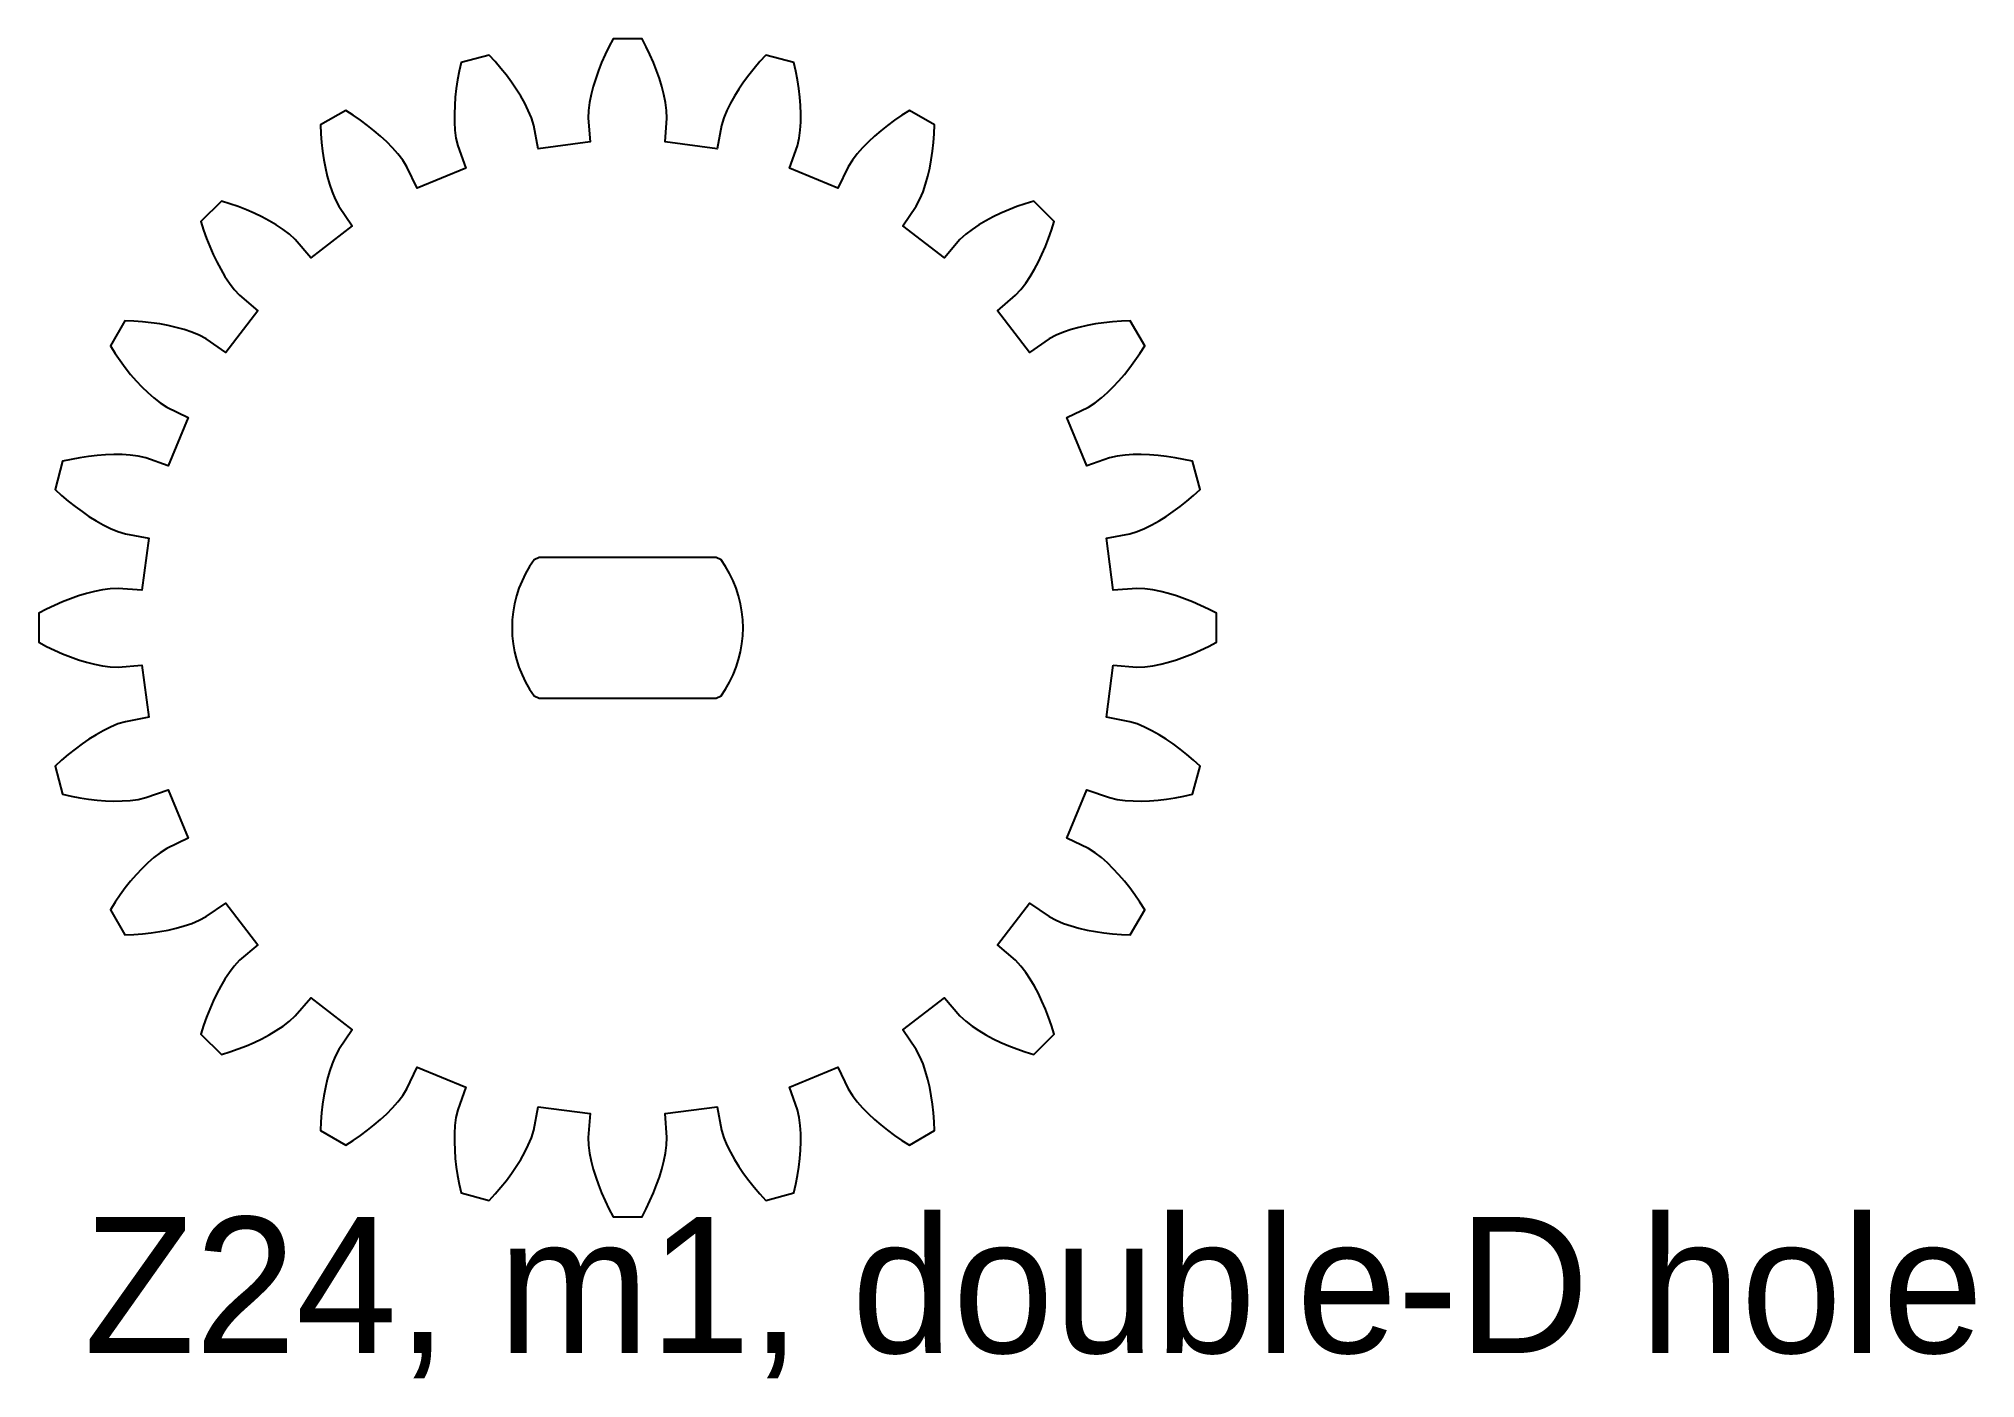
# Model space of a CAD drawing. Header units: metres. Extents: x 0 to 42.7, y -3.6 to 26.
import ezdxf

# ---------------------------------------------------------------- set-up
doc = ezdxf.new("R2010")
doc.units = ezdxf.units.M
doc.layers.add('CUT', color=1, linetype='CONTINUOUS')
doc.layers.add('MARK', color=5, linetype='CONTINUOUS')

msp = doc.modelspace()

# ---------------------------------------------------------------- linework, layer by layer
at = {"layer": 'CUT'}
for points in [[(23.7142, 12.1688), (24.2389, 12.1283), (24.4123, 12.1347), (24.5869, 12.1583), (24.7621, 12.1935), (24.9378, 12.2386), (25.1138, 12.2925), (25.2899, 12.3545), (25.4658, 12.4241), (25.6416, 12.5011), (25.8171, 12.585), (25.9921, 12.6758), (25.9921, 13.3163), (25.8171, 13.4071), (25.6416, 13.491), (25.4658, 13.568), (25.2899, 13.6376), (25.1138, 13.6996), (24.9378, 13.7535), (24.7621, 13.7986), (24.5869, 13.8339), (24.4123, 13.8574), (24.2389, 13.8638), (23.7142, 13.8233), (23.5631, 14.9711), (24.0804, 15.0678), (24.2462, 15.1188), (24.4088, 15.1867), (24.5689, 15.2662), (24.727, 15.3552), (24.883, 15.4528), (25.037, 15.5582), (25.189, 15.671), (25.3389, 15.7909), (25.4866, 15.9174), (25.6322, 16.0504), (25.4664, 16.669), (25.2739, 16.7114), (25.0826, 16.7471), (24.8929, 16.7759), (24.7049, 16.7976), (24.5188, 16.8119), (24.3349, 16.8184), (24.1535, 16.8165), (23.9751, 16.8052), (23.8003, 16.7828), (23.6312, 16.7441), (23.1349, 16.5692), (22.6918, 17.6387), (23.1665, 17.866), (23.3135, 17.9582), (23.4529, 18.0659), (23.587, 18.1841), (23.7167, 18.311), (23.8421, 18.4456), (23.9636, 18.5873), (24.0812, 18.7357), (24.1949, 18.8902), (24.3049, 19.0506), (24.4111, 19.2167), (24.0908, 19.7714), (23.8939, 19.7625), (23.7, 19.7475), (23.5092, 19.7262), (23.322, 19.6986), (23.1386, 19.6642), (22.9592, 19.6229), (22.7845, 19.5741), (22.6151, 19.517), (22.4521, 19.4501), (22.2988, 19.369), (21.8646, 19.0715), (21.1599, 19.99), (21.5596, 20.3324), (21.6776, 20.4595), (21.7844, 20.5996), (21.8834, 20.7485), (21.9758, 20.9046), (22.0621, 21.0671), (22.1427, 21.2354), (22.2179, 21.4091), (22.2878, 21.5878), (22.3525, 21.7713), (22.4121, 21.9592), (21.9592, 22.4121), (21.7713, 22.3525), (21.5878, 22.2878), (21.4091, 22.2179), (21.2354, 22.1427), (21.0671, 22.0621), (20.9046, 21.9758), (20.7485, 21.8834), (20.5996, 21.7844), (20.4595, 21.6776), (20.3324, 21.5596), (19.99, 21.1599), (19.0715, 21.8646), (19.369, 22.2988), (19.4501, 22.4521), (19.517, 22.6151), (19.5741, 22.7845), (19.6229, 22.9592), (19.6642, 23.1386), (19.6986, 23.322), (19.7262, 23.5092), (19.7475, 23.7), (19.7625, 23.8939), (19.7714, 24.0908), (19.2167, 24.4111), (19.0506, 24.3049), (18.8902, 24.1949), (18.7357, 24.0812), (18.5873, 23.9636), (18.4456, 23.8421), (18.311, 23.7167), (18.1841, 23.587), (18.0659, 23.4529), (17.9582, 23.3135), (17.866, 23.1665), (17.6387, 22.6918), (16.5692, 23.1349), (16.7441, 23.6312), (16.7828, 23.8003), (16.8052, 23.9751), (16.8165, 24.1535), (16.8184, 24.3349), (16.8119, 24.5188), (16.7976, 24.7049), (16.7759, 24.8929), (16.7471, 25.0826), (16.7114, 25.2739), (16.669, 25.4664), (16.0504, 25.6322), (15.9174, 25.4866), (15.7909, 25.3389), (15.671, 25.189), (15.5582, 25.037), (15.4528, 24.883), (15.3552, 24.727), (15.2662, 24.5689), (15.1867, 24.4088), (15.1188, 24.2462), (15.0678, 24.0804), (14.9711, 23.5631), (13.8233, 23.7142), (13.8638, 24.2389), (13.8574, 24.4123), (13.8339, 24.5869), (13.7986, 24.7621), (13.7535, 24.9378), (13.6996, 25.1138), (13.6376, 25.2899), (13.568, 25.4658), (13.491, 25.6416), (13.4071, 25.8171), (13.3163, 25.9921), (12.6758, 25.9921), (12.585, 25.8171), (12.5011, 25.6416), (12.4241, 25.4658), (12.3545, 25.2899), (12.2925, 25.1138), (12.2386, 24.9378), (12.1935, 24.7621), (12.1583, 24.5869), (12.1347, 24.4123), (12.1283, 24.2389), (12.1688, 23.7142), (11.0211, 23.5631), (10.9244, 24.0804), (10.8733, 24.2462), (10.8054, 24.4088), (10.7259, 24.5689), (10.6369, 24.727), (10.5393, 24.883), (10.4339, 25.037), (10.3211, 25.189), (10.2012, 25.3389), (10.0747, 25.4866), (9.9418, 25.6322), (9.3231, 25.4664), (9.2807, 25.2739), (9.245, 25.0826), (9.2162, 24.8929), (9.1945, 24.7049), (9.1802, 24.5188), (9.1737, 24.3349), (9.1756, 24.1535), (9.1869, 23.9751), (9.2093, 23.8003), (9.248, 23.6312), (9.4229, 23.1349), (8.3534, 22.6918), (8.1261, 23.1665), (8.0339, 23.3135), (7.9262, 23.4529), (7.808, 23.587), (7.6811, 23.7167), (7.5465, 23.8421), (7.4048, 23.9636), (7.2565, 24.0812), (7.1019, 24.1949), (6.9415, 24.3049), (6.7754, 24.4111), (6.2207, 24.0908), (6.2296, 23.8939), (6.2446, 23.7), (6.2659, 23.5092), (6.2936, 23.322), (6.3279, 23.1386), (6.3692, 22.9592), (6.418, 22.7845), (6.4751, 22.6151), (6.542, 22.4521), (6.6231, 22.2988), (6.9206, 21.8646), (6.0021, 21.1599), (5.6597, 21.5596), (5.5326, 21.6776), (5.3925, 21.7844), (5.2437, 21.8834), (5.0875, 21.9758), (4.925, 22.0621), (4.7567, 22.1427), (4.583, 22.2179), (4.4043, 22.2878), (4.2208, 22.3525), (4.0329, 22.4121), (3.58, 21.9592), (3.6396, 21.7713), (3.7043, 21.5878), (3.7742, 21.4091), (3.8494, 21.2354), (3.93, 21.0671), (4.0163, 20.9046), (4.1087, 20.7485), (4.2077, 20.5996), (4.3145, 20.4595), (4.4326, 20.3324), (4.8323, 19.99), (4.1275, 19.0715), (3.6933, 19.369), (3.54, 19.4501), (3.377, 19.517), (3.2076, 19.5741), (3.0329, 19.6229), (2.8536, 19.6642), (2.6701, 19.6986), (2.4829, 19.7262), (2.2921, 19.7475), (2.0982, 19.7625), (1.9013, 19.7714), (1.581, 19.2167), (1.6872, 19.0506), (1.7972, 18.8902), (1.9109, 18.7357), (2.0285, 18.5873), (2.15, 18.4456), (2.2754, 18.311), (2.4051, 18.1841), (2.5392, 18.0659), (2.6786, 17.9582), (2.8256, 17.866), (3.3003, 17.6387), (2.8572, 16.5692), (2.3609, 16.7441), (2.1918, 16.7828), (2.017, 16.8052), (1.8386, 16.8165), (1.6572, 16.8184), (1.4733, 16.8119), (1.2872, 16.7976), (1.0992, 16.7759), (0.9095, 16.7471), (0.7183, 16.7114), (0.5257, 16.669), (0.3599, 16.0504), (0.5055, 15.9174), (0.6533, 15.7909), (0.8031, 15.671), (0.9551, 15.5582), (1.1091, 15.4528), (1.2651, 15.3552), (1.4232, 15.2662), (1.5834, 15.1867), (1.7459, 15.1188), (1.9117, 15.0678), (2.429, 14.9711), (2.2779, 13.8233), (1.7532, 13.8638), (1.5798, 13.8574), (1.4052, 13.8339), (1.23, 13.7986), (1.0543, 13.7535), (0.8783, 13.6996), (0.7023, 13.6376), (0.5263, 13.568), (0.3505, 13.491), (0.175, 13.4071), (0, 13.3163), (0, 12.6758), (0.175, 12.585), (0.3505, 12.5011), (0.5263, 12.4241), (0.7023, 12.3545), (0.8783, 12.2925), (1.0543, 12.2386), (1.23, 12.1935), (1.4052, 12.1583), (1.5798, 12.1347), (1.7532, 12.1283), (2.2779, 12.1688), (2.429, 11.0211), (1.9117, 10.9244), (1.7459, 10.8733), (1.5834, 10.8054), (1.4232, 10.7259), (1.2651, 10.6369), (1.1091, 10.5393), (0.9551, 10.4339), (0.8031, 10.3211), (0.6533, 10.2012), (0.5055, 10.0747), (0.3599, 9.9418), (0.5257, 9.3231), (0.7183, 9.2807), (0.9095, 9.245), (1.0992, 9.2162), (1.2872, 9.1945), (1.4733, 9.1802), (1.6572, 9.1737), (1.8386, 9.1756), (2.017, 9.1869), (2.1918, 9.2093), (2.3609, 9.248), (2.8572, 9.4229), (3.3003, 8.3534), (2.8256, 8.1261), (2.6786, 8.0339), (2.5392, 7.9262), (2.4051, 7.808), (2.2754, 7.6811), (2.15, 7.5465), (2.0285, 7.4048), (1.9109, 7.2565), (1.7972, 7.1019), (1.6872, 6.9415), (1.581, 6.7754), (1.9013, 6.2207), (2.0982, 6.2296), (2.2921, 6.2446), (2.4829, 6.2659), (2.6701, 6.2936), (2.8536, 6.3279), (3.0329, 6.3692), (3.2076, 6.418), (3.377, 6.4751), (3.54, 6.542), (3.6933, 6.6231), (4.1275, 6.9206), (4.8323, 6.0021), (4.4326, 5.6597), (4.3145, 5.5326), (4.2077, 5.3925), (4.1087, 5.2437), (4.0163, 5.0875), (3.93, 4.925), (3.8494, 4.7567), (3.7742, 4.583), (3.7043, 4.4043), (3.6396, 4.2208), (3.58, 4.0329), (4.0329, 3.58), (4.2208, 3.6396), (4.4043, 3.7043), (4.583, 3.7742), (4.7567, 3.8494), (4.925, 3.93), (5.0875, 4.0163), (5.2437, 4.1087), (5.3925, 4.2077), (5.5326, 4.3145), (5.6597, 4.4326), (6.0021, 4.8323), (6.9206, 4.1275), (6.6231, 3.6933), (6.542, 3.54), (6.4751, 3.377), (6.418, 3.2076), (6.3692, 3.0329), (6.3279, 2.8536), (6.2936, 2.6701), (6.2659, 2.4829), (6.2446, 2.2921), (6.2296, 2.0982), (6.2207, 1.9013), (6.7754, 1.581), (6.9415, 1.6872), (7.1019, 1.7972), (7.2565, 1.9109), (7.4048, 2.0285), (7.5465, 2.15), (7.6811, 2.2754), (7.808, 2.4051), (7.9262, 2.5392), (8.0339, 2.6786), (8.1261, 2.8256), (8.3534, 3.3003), (9.4229, 2.8572), (9.248, 2.3609), (9.2093, 2.1918), (9.1869, 2.017), (9.1756, 1.8386), (9.1737, 1.6572), (9.1802, 1.4733), (9.1945, 1.2872), (9.2162, 1.0992), (9.245, 0.9095), (9.2807, 0.7183), (9.3231, 0.5257), (9.9418, 0.3599), (10.0747, 0.5055), (10.2012, 0.6533), (10.3211, 0.8031), (10.4339, 0.9551), (10.5393, 1.1091), (10.6369, 1.2651), (10.7259, 1.4232), (10.8054, 1.5834), (10.8733, 1.7459), (10.9244, 1.9117), (11.0211, 2.429), (12.1688, 2.2779), (12.1283, 1.7532), (12.1347, 1.5798), (12.1583, 1.4052), (12.1935, 1.23), (12.2386, 1.0543), (12.2925, 0.8783), (12.3545, 0.7023), (12.4241, 0.5263), (12.5011, 0.3505), (12.585, 0.175), (12.6758, 0), (13.3163, 0), (13.4071, 0.175), (13.491, 0.3505), (13.568, 0.5263), (13.6376, 0.7023), (13.6996, 0.8783), (13.7535, 1.0543), (13.7986, 1.23), (13.8339, 1.4052), (13.8574, 1.5798), (13.8638, 1.7532), (13.8233, 2.2779), (14.9711, 2.429), (15.0678, 1.9117), (15.1188, 1.7459), (15.1867, 1.5834), (15.2662, 1.4232), (15.3552, 1.2651), (15.4528, 1.1091), (15.5582, 0.9551), (15.671, 0.8031), (15.7909, 0.6533), (15.9174, 0.5055), (16.0504, 0.3599), (16.669, 0.5257), (16.7114, 0.7183), (16.7471, 0.9095), (16.7759, 1.0992), (16.7976, 1.2872), (16.8119, 1.4733), (16.8184, 1.6572), (16.8165, 1.8386), (16.8052, 2.017), (16.7828, 2.1918), (16.7441, 2.3609), (16.5692, 2.8572), (17.6387, 3.3003), (17.866, 2.8256), (17.9582, 2.6786), (18.0659, 2.5392), (18.1841, 2.4051), (18.311, 2.2754), (18.4456, 2.15), (18.5873, 2.0285), (18.7357, 1.9109), (18.8902, 1.7972), (19.0506, 1.6872), (19.2167, 1.581), (19.7714, 1.9013), (19.7625, 2.0982), (19.7475, 2.2921), (19.7262, 2.4829), (19.6986, 2.6701), (19.6642, 2.8536), (19.6229, 3.0329), (19.5741, 3.2076), (19.517, 3.377), (19.4501, 3.54), (19.369, 3.6933), (19.0715, 4.1275), (19.99, 4.8323), (20.3324, 4.4326), (20.4595, 4.3145), (20.5996, 4.2077), (20.7485, 4.1087), (20.9046, 4.0163), (21.0671, 3.93), (21.2354, 3.8494), (21.4091, 3.7742), (21.5878, 3.7043), (21.7713, 3.6396), (21.9592, 3.58), (22.4121, 4.0329), (22.3525, 4.2208), (22.2878, 4.4043), (22.2179, 4.583), (22.1427, 4.7567), (22.0621, 4.925), (21.9758, 5.0875), (21.8834, 5.2437), (21.7844, 5.3925), (21.6776, 5.5326), (21.5596, 5.6597), (21.1599, 6.0021), (21.8646, 6.9206), (22.2988, 6.6231), (22.4521, 6.542), (22.6151, 6.4751), (22.7845, 6.418), (22.9592, 6.3692), (23.1386, 6.3279), (23.322, 6.2936), (23.5092, 6.2659), (23.7, 6.2446), (23.8939, 6.2296), (24.0908, 6.2207), (24.4111, 6.7754), (24.3049, 6.9415), (24.1949, 7.1019), (24.0812, 7.2565), (23.9636, 7.4048), (23.8421, 7.5465), (23.7167, 7.6811), (23.587, 7.808), (23.4529, 7.9262), (23.3135, 8.0339), (23.1665, 8.1261), (22.6918, 8.3534), (23.1349, 9.4229), (23.6312, 9.248), (23.8003, 9.2093), (23.9751, 9.1869), (24.1535, 9.1756), (24.3349, 9.1737), (24.5188, 9.1802), (24.7049, 9.1945), (24.8929, 9.2162), (25.0826, 9.245), (25.2739, 9.2807), (25.4664, 9.3231), (25.6322, 9.9418), (25.4866, 10.0747), (25.3389, 10.2012), (25.189, 10.3211), (25.037, 10.4339), (24.883, 10.5393), (24.727, 10.6369), (24.5689, 10.7259), (24.4088, 10.8054), (24.2462, 10.8733), (24.0804, 10.9244), (23.5631, 11.0211)], [(15.5461, 12.9961), (15.5398, 13.1739), (15.5212, 13.3509), (15.4903, 13.5262), (15.4473, 13.6989), (15.3923, 13.8682), (15.3256, 14.0332), (15.2476, 14.1932), (15.1586, 14.3473), (15.059, 14.4949), (14.9495, 14.5461), (14.8304, 14.5461), (14.7023, 14.5461), (14.566, 14.5461), (14.422, 14.5461), (14.2711, 14.5461), (14.1139, 14.5461), (13.9513, 14.5461), (13.784, 14.5461), (13.613, 14.5461), (13.4389, 14.5461), (13.2626, 14.5461), (13.085, 14.5461), (12.9071, 14.5461), (12.7295, 14.5461), (12.5533, 14.5461), (12.3792, 14.5461), (12.2081, 14.5461), (12.0408, 14.5461), (11.8782, 14.5461), (11.7211, 14.5461), (11.5701, 14.5461), (11.4261, 14.5461), (11.2898, 14.5461), (11.1617, 14.5461), (11.0426, 14.5461), (10.9331, 14.4949), (10.8335, 14.3473), (10.7445, 14.1932), (10.6665, 14.0332), (10.5998, 13.8682), (10.5448, 13.6989), (10.5018, 13.5262), (10.4709, 13.3509), (10.4523, 13.1739), (10.4461, 12.9961), (10.4523, 12.8182), (10.4709, 12.6412), (10.5018, 12.4659), (10.5448, 12.2932), (10.5998, 12.1239), (10.6665, 11.9589), (10.7445, 11.7989), (10.8335, 11.6448), (10.9331, 11.4972), (11.0426, 11.4461), (11.1617, 11.4461), (11.2898, 11.4461), (11.4261, 11.4461), (11.5701, 11.4461), (11.7211, 11.4461), (11.8782, 11.4461), (12.0408, 11.4461), (12.2081, 11.4461), (12.3792, 11.4461), (12.5533, 11.4461), (12.7295, 11.4461), (12.9071, 11.4461), (13.085, 11.4461), (13.2626, 11.4461), (13.4389, 11.4461), (13.613, 11.4461), (13.784, 11.4461), (13.9513, 11.4461), (14.1139, 11.4461), (14.2711, 11.4461), (14.422, 11.4461), (14.566, 11.4461), (14.7023, 11.4461), (14.8304, 11.4461), (14.9495, 11.4461), (15.059, 11.4972), (15.1586, 11.6448), (15.2476, 11.7989), (15.3256, 11.9589), (15.3923, 12.1239), (15.4473, 12.2932), (15.4903, 12.4659), (15.5212, 12.6412), (15.5398, 12.8182)]]:
    msp.add_lwpolyline(points, close=True, dxfattribs=at)

# ---------------------------------------------------------------- texts
at = {"layer": 'MARK'}
msp.add_text('Z24, m1, double-D hole', height=3, dxfattribs=at).set_placement((0.9961, -3.0039))

doc.saveas('drawing.dxf')
